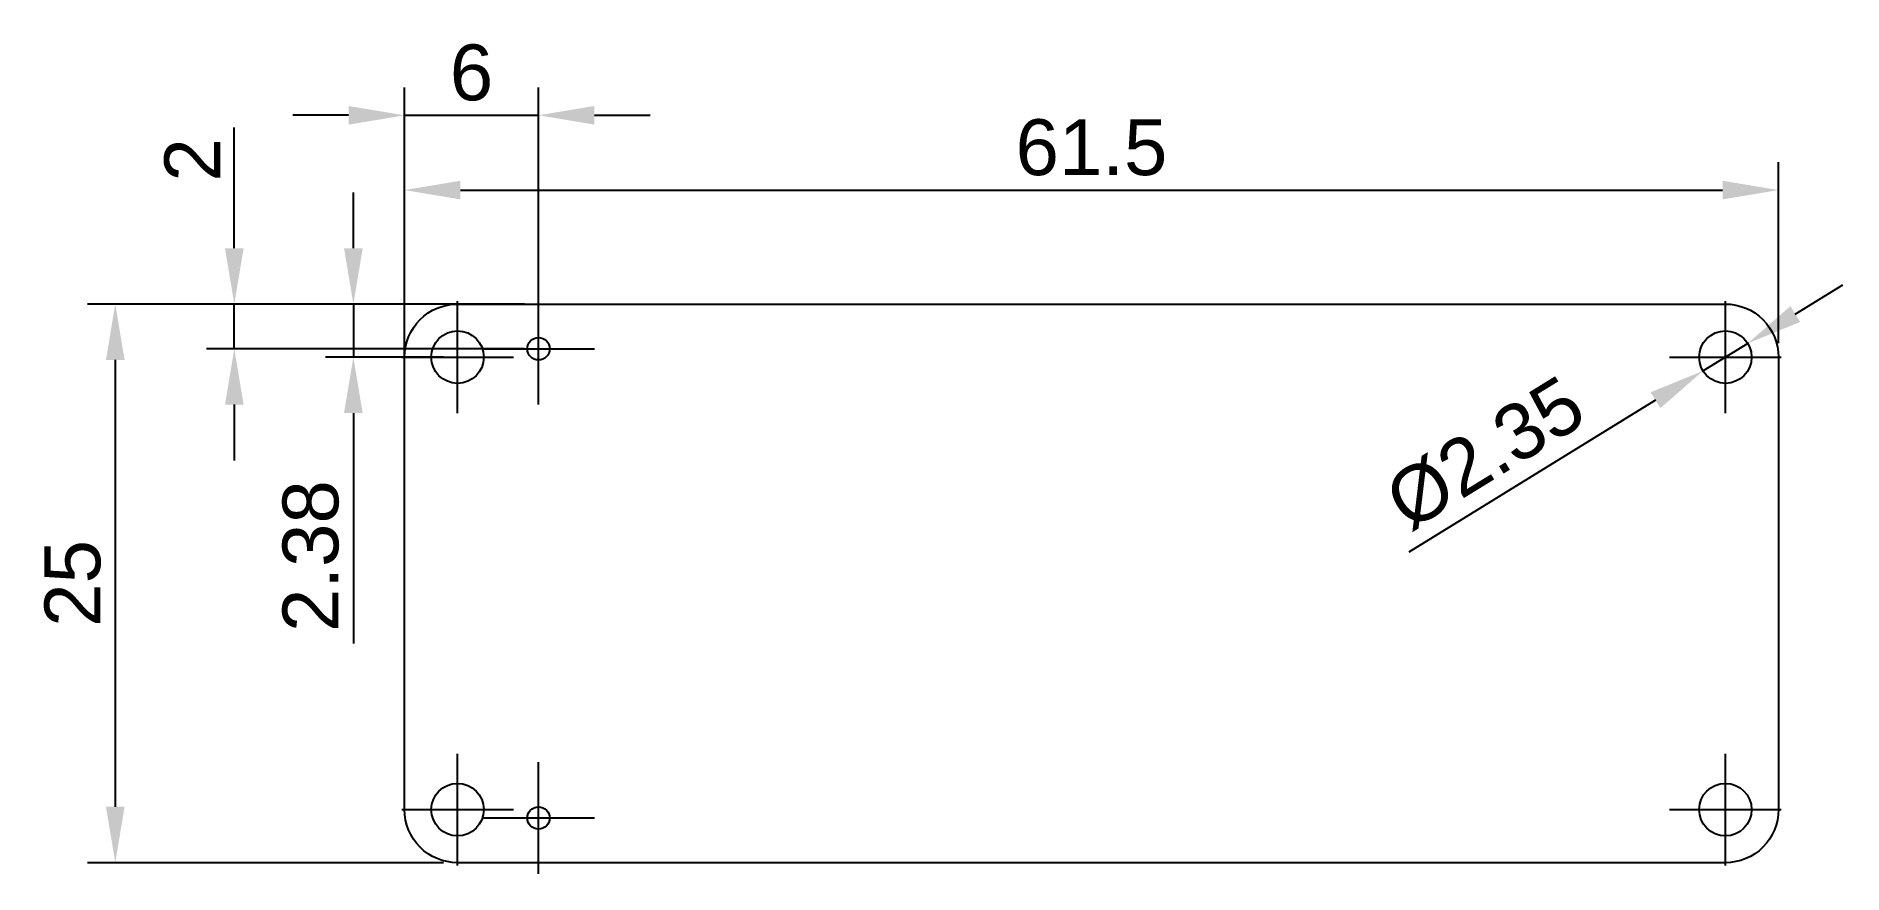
# Model space of a CAD drawing. Header units: millimetres. Extents: x -16.5 to 64.4, y -0.5 to 37.
import ezdxf

# ---------------------------------------------------------------- set-up
doc = ezdxf.new("R2010")
doc.units = ezdxf.units.MM
doc.styles.get("Standard").update_dxf_attribs({"font": 'arial.ttf'})
doc.dimstyles.new('ISO-25', dxfattribs={"dimtxt": 2.5, "dimasz": 2.5, "dimexe": 1.25, "dimexo": 0.625, "dimtad": 1, "dimtxsty": 'Standard', "dimcen": 2.5, "dimadec": 0, "dimazin": 0, "dimtfac": 1, "dimtmove": 0, "dimatfit": 3, "dimfxl": 1, "dimarcsym": 0})

# ---------------------------------------------------------------- blocks, each defined once
blk = doc.blocks.new('*D1')
at = {"color": 0, "lineweight": -2}
for p, q in [((0, 23.25), (0, 31.351)), ((61.5, 23.25), (61.5, 31.351)), ((2.5, 30.101), (59, 30.101))]:
    blk.add_line(p, q, dxfattribs=at)
at = {"color": 0}
for points in [[(2.5, 30.518), (2.5, 29.685), (0, 30.101)], [(59, 29.685), (59, 30.518), (61.5, 30.101)]]:
    blk.add_solid(points, dxfattribs=at)
at = {"layer": 'Defpoints', "color": 0}
for p in [(61.5, 30.101), (0, 22.625), (61.5, 22.625)]:
    blk.add_point(p, dxfattribs=at)
at = {"color": 0, "insert": (30.75, 32.003), "char_height": 2.5, "attachment_point": 5}
blk.add_mtext('61.5', dxfattribs=at)
blk = doc.blocks.new('*D2')
at = {"color": 0, "lineweight": -2}
for p, q in [((1.75, 25), (-14.196, 25)), ((-12.946, 22.5), (-12.946, 2.5)), ((1.75, 0), (-14.196, 0))]:
    blk.add_line(p, q, dxfattribs=at)
at = {"color": 0}
for points in [[(-12.529, 22.5), (-13.363, 22.5), (-12.946, 25)], [(-13.363, 2.5), (-12.529, 2.5), (-12.946, 0)]]:
    blk.add_solid(points, dxfattribs=at)
at = {"layer": 'Defpoints', "color": 0}
for p in [(2.375, 25), (-12.946, 0), (2.375, 0)]:
    blk.add_point(p, dxfattribs=at)
at = {"color": 0, "insert": (-14.847, 12.5), "char_height": 2.5, "attachment_point": 5, "rotation": 90}
blk.add_mtext('25', dxfattribs=at)
blk = doc.blocks.new('*D3')
at = {"color": 0, "lineweight": -2}
for p, q in [((-2.289, 27.5), (-2.289, 30)), ((1.75, 25), (-3.539, 25)), ((-2.289, 25), (-2.289, 22.625)), ((1.75, 22.625), (-3.539, 22.625)), ((-2.289, 20.125), (-2.289, 9.816))]:
    blk.add_line(p, q, dxfattribs=at)
at = {"color": 0}
for points in [[(-2.706, 27.5), (-1.872, 27.5), (-2.289, 25)], [(-1.872, 20.125), (-2.706, 20.125), (-2.289, 22.625)]]:
    blk.add_solid(points, dxfattribs=at)
at = {"layer": 'Defpoints', "color": 0}
for p in [(2.375, 25), (-2.289, 22.625), (2.375, 22.625)]:
    blk.add_point(p, dxfattribs=at)
at = {"color": 0, "insert": (-4.191, 13.721), "char_height": 2.5, "attachment_point": 5, "rotation": 90}
blk.add_mtext('2.38', dxfattribs=at)
blk = doc.blocks.new('*D5')
at = {"color": 0, "lineweight": -2}
for p, q in [((-7.618, 27.5), (-7.618, 32.906)), ((5.375, 25), (-8.868, 25)), ((-7.618, 23), (-7.618, 25)), ((5.375, 23), (-8.868, 23)), ((-7.618, 20.5), (-7.618, 18))]:
    blk.add_line(p, q, dxfattribs=at)
at = {"color": 0}
for points in [[(-8.034, 27.5), (-7.201, 27.5), (-7.618, 25)], [(-7.201, 20.5), (-8.034, 20.5), (-7.618, 23)]]:
    blk.add_solid(points, dxfattribs=at)
at = {"layer": 'Defpoints', "color": 0}
for p in [(-7.618, 25), (6, 25), (6, 23)]:
    blk.add_point(p, dxfattribs=at)
at = {"color": 0, "insert": (-9.498, 31.453), "char_height": 2.5, "attachment_point": 5, "rotation": 90}
blk.add_mtext('2', dxfattribs=at)
blk = doc.blocks.new('*D7')
at = {"color": 0, "lineweight": -2}
for p, q in [((62.254, 24.552), (64.383, 25.863)), ((60.125, 23.241), (58.125, 22.009)), ((55.996, 20.698), (44.957, 13.898))]:
    blk.add_line(p, q, dxfattribs=at)
at = {"color": 0}
for points in [[(62.036, 24.907), (62.473, 24.198), (60.125, 23.241)], [(56.214, 20.343), (55.777, 21.052), (58.125, 22.009)]]:
    blk.add_solid(points, dxfattribs=at)
at = {"layer": 'Defpoints', "color": 0}
for p in [(60.125, 23.241), (58.125, 22.009)]:
    blk.add_point(p, dxfattribs=at)
at = {"color": 0, "insert": (48.378, 18.321), "char_height": 2.5, "attachment_point": 5, "rotation": 31.63104}
blk.add_mtext('%%c2.35', dxfattribs=at)
blk = doc.blocks.new('*D8')
at = {"color": 0, "lineweight": -2}
for p, q in [((0, 22.322), (0, 34.699)), ((6, 22.322), (6, 34.699)), ((-2.5, 33.449), (-5, 33.449)), ((0, 33.449), (6, 33.449)), ((8.5, 33.449), (11, 33.449))]:
    blk.add_line(p, q, dxfattribs=at)
at = {"color": 0}
for points in [[(-2.5, 33.032), (-2.5, 33.865), (0, 33.449)], [(8.5, 33.865), (8.5, 33.032), (6, 33.449)]]:
    blk.add_solid(points, dxfattribs=at)
at = {"layer": 'Defpoints', "color": 0}
for p in [(6, 33.449), (0, 21.697), (6, 21.697)]:
    blk.add_point(p, dxfattribs=at)
at = {"color": 0, "insert": (3, 35.35), "char_height": 2.5, "attachment_point": 5}
blk.add_mtext('6', dxfattribs=at)

msp = doc.modelspace()

# ---------------------------------------------------------------- linework, layer by layer
for p, q in [((2.375, 20.125), (2.375, 25.125)), ((6, 20.5), (6, 25.5)), ((59.125, 20.125), (59.125, 25.125)), ((3.5, 23), (8.5, 23)), ((-0.125, 22.625), (4.875, 22.625)), ((56.625, 22.625), (61.625, 22.625)), ((2.375, -0.125), (2.375, 4.875)), ((59.125, -0.125), (59.125, 4.875)), ((6, -0.5), (6, 4.5)), ((-0.125, 2.375), (4.875, 2.375)), ((3.5, 2), (8.5, 2)), ((56.625, 2.375), (61.625, 2.375))]:
    msp.add_line(p, q)
msp.add_lwpolyline([(0, 2.375), (0, 22.625, -0.414214), (2.375, 25), (59.125, 25, -0.414214), (61.5, 22.625), (61.5, 2.375, -0.414214), (59.125, 0), (2.375, 0, -0.414214)], format="xyb", close=True)
for centre, radius in [((2.375, 22.625), 1.175), ((6, 23), 0.5), ((59.125, 22.625), 1.175), ((2.375, 2.375), 1.175), ((59.125, 2.375), 1.175), ((6, 2), 0.5)]:
    msp.add_circle(centre, radius)

# ---------------------------------------------------------------- dimensions: what is measured, and where the dimension line sits
dim = msp.add_linear_dim(base=(6, 33.449), p1=(0, 21.697), p2=(6, 21.697), dimstyle='ISO-25')
dim.commit()
dim.dimension.update_dxf_attribs({"geometry": '*D8', "text_midpoint": (3, 35.35)})
dim = msp.add_linear_dim(base=(61.5, 30.101), p1=(0, 22.625), p2=(61.5, 22.625), dimstyle='ISO-25', override={"dimdsep": 46})
dim.commit()
dim.dimension.update_dxf_attribs({"geometry": '*D1', "text_midpoint": (30.75, 32.003)})
for base, p1, p2, picture, middle in [((-7.618, 25), (6, 23), (6, 25), '*D5', (-9.498, 31.453)), ((-12.946, 0), (2.375, 25), (2.375, 0), '*D2', (-14.847, 12.5))]:
    dim = msp.add_linear_dim(base=base, p1=p1, p2=p2, angle=90, dimstyle='ISO-25')
    dim.commit()
    dim.dimension.update_dxf_attribs({"geometry": picture, "text_midpoint": middle})
dim = msp.add_linear_dim(base=(-2.289096533, 22.625), p1=(2.375, 25), p2=(2.375, 22.625), angle=90, dimstyle='ISO-25', override={"dimdsep": 46, "dimlunit": 2})
dim.commit()
dim.dimension.update_dxf_attribs({"geometry": '*D3', "text_midpoint": (-4.191381662, 13.720668486)})
dim = msp.add_diameter_dim_2p(p1=(60.125, 23.241), p2=(58.125, 22.009), dimstyle='ISO-25', override={"dimdsep": 46})
dim.commit()
dim.dimension.update_dxf_attribs({"geometry": '*D7', "text_midpoint": (49.412, 16.642), "dimtype": 163})

doc.saveas('drawing.dxf')
